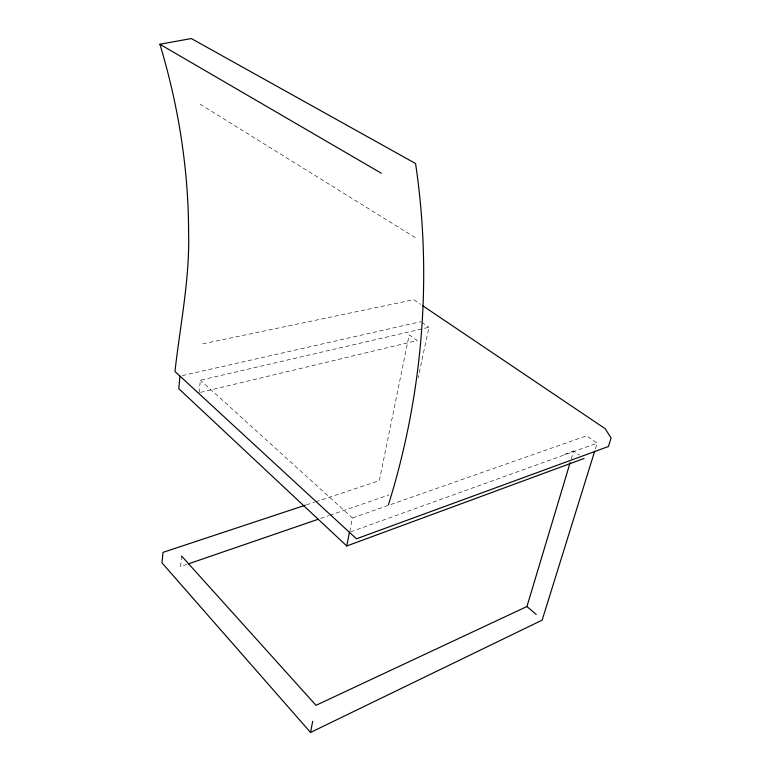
<?xml version="1.0" encoding="UTF-8"?>
<svg xmlns="http://www.w3.org/2000/svg" width="771" height="771" viewBox="0 0 771 771"><rect width="100%" height="100%" fill="white"/><g stroke="black" fill="none" stroke-linecap="round" stroke-linejoin="round"><path stroke-width="0.58" stroke-dasharray="3.85 2.89" d="M181.657 556.084L180.539 566.569L187.372 564.218M199.063 392.728L200.402 380.18L428.955 327.28L418.152 377.935M349.783 531.518L352.414 517.987L200.402 380.18M571.195 459.102L573.624 451.035L579.349 455.083M595.414 448.847L597.207 443.103L586.625 435.817L352.414 517.987M564.083 454.466L573.624 451.035M350.545 531.903L597.207 443.103M320.64 518.42L328.61 515.683M329.747 515.288L388.979 494.943M306.473 504.832L314.443 502.191M315.58 501.815L379.342 480.69L409.17 334.865L417.236 340.56L200.229 392.449M182.332 375.583L420.821 321.68M202.744 343.827L413.757 299.717L420.744 304.42M200.026 104.133L416.167 238.21M421.718 322.297L428.955 327.28"/><path stroke-width="1.16" d="M179.98 376.113L178.766 388.68L346.757 545.984L584.119 458.456M594.701 451.151L542.138 620.144L310.54 732.45L312.689 721.367M346.757 545.984L349.408 532.308M388.449 504.783C422.672 394.897 432.541 277.435 415.559 163.519L191.304 38.55L159.905 44.255C178.246 105.001 188.461 168.28 188.587 231.792C189.907 278.861 180.125 325.025 174.978 371.506L356.453 538.794L608.406 446.515L611.095 438.044L605.302 428.782L422.739 305.759M181.657 556.084L316.014 705.32L526.94 606.517L570.164 462.552M188.51 563.823L318.356 519.211M305.335 505.207L162.999 552.364L161.987 562.859L310.54 732.45M159.905 44.255L381.366 173.244M526.94 606.517L536.259 614.468"/></g></svg>
